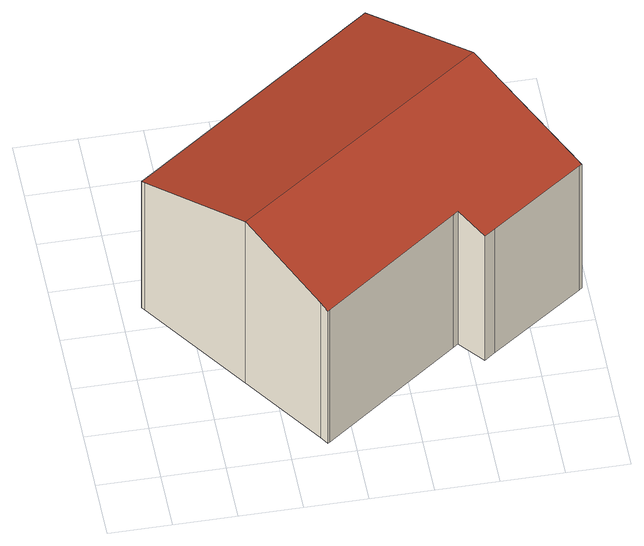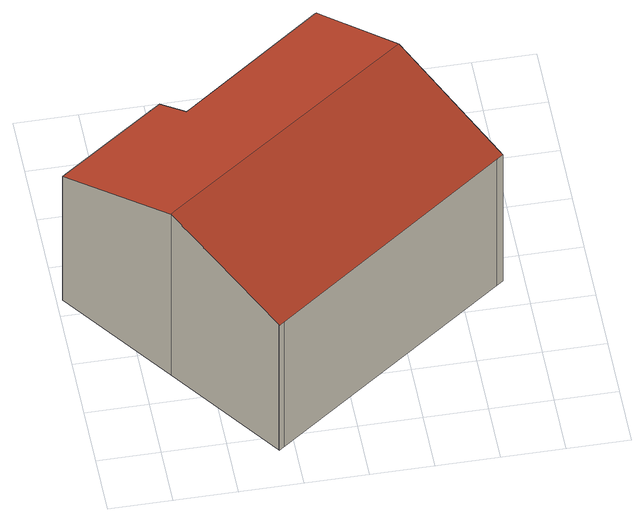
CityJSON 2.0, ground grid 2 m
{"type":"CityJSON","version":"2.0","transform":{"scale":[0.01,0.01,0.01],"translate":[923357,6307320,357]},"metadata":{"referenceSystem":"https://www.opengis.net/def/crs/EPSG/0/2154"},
"CityObjects":{
"building1":{"type":"Building","attributes":{"ArrDissolve-LoD12.global_elevation_50p":364.35,"ArrDissolve-LoD12.global_elevation_70p":364.66,"ArrDissolve-LoD12.global_elevation_max":365.16,"ArrDissolve-LoD12.global_elevation_min":358.03,"DataCoverageCalc.data_coverage":0.917,"LASInPolygons.ground_elevations":357.97,"OGRLoader.annee":"2021","OGRLoader.geo_dur":"01","OGRLoader.lot":"112","PC2MeshQuality-LoD12.mesh_error_f":0.547,"PC2MeshQuality-LoD13.mesh_error_f":0.547,"PC2MeshQuality-LoD22.mesh_error_f":0.0263,"Validator-LoD12.errors":"[]","Validator-LoD13.errors":"[]","Validator-LoD22.errors":"[]"},"children":["building1-1"]},
"building1-1":{"type":"BuildingPart","parents":["building1"],"geometry":[{"type":"Solid","lod":"2.2","boundaries":[[[[0,1,2,3,4,5,6,7,8,9,10,11,12,13,14,15,16]],[[17,5,4,18]],[[19,10,9,20]],[[21,14,13,22]],[[23,11,10,19]],[[18,4,3,24]],[[25,6,5,17]],[[22,13,12,26]],[[27,8,7,28]],[[20,9,8,27]],[[29,1,0,30]],[[28,7,6,25]],[[24,3,2,31]],[[31,2,1,29]],[[32,16,15,33]],[[30,0,16,32]],[[33,15,14,21]],[[26,12,11,23]],[[28,25,17,34,35,26,23,19,20,27]],[[31,29,30,32,33,21,22,26,35,34,17,18,24]]]],"semantics":{"surfaces":[{"type":"GroundSurface"},{"type":"WallSurface","on_footprint_edge":true},{"type":"RoofSurface"}],"values":[[0,1,1,1,1,1,1,1,1,1,1,1,1,1,1,1,1,1,2,2]]}}]}
},
"vertices":[
[974,375,97],[959,364,97],[523,48,97],[518,45,97],[499,72,97],[317,331,97],[73,678,97],[64,691,97],[85,706,97],[832,1242,97],[848,1254,97],[850,1252,97],[1115,893,97],[1381,534,97],[1373,528,97],[1076,319,97],[1042,295,97],[317,331,812],[499,72,695],[848,1254,651],[832,1242,651],[1373,528,646],[1381,534,646],[850,1252,652],[518,45,683],[73,678,661],[1115,893,811],[85,706,655],[64,691,655],[959,364,685],[974,375,685],[523,48,683],[1042,295,647],[1076,319,647],[330,339,812],[1103,884,811]
]}
